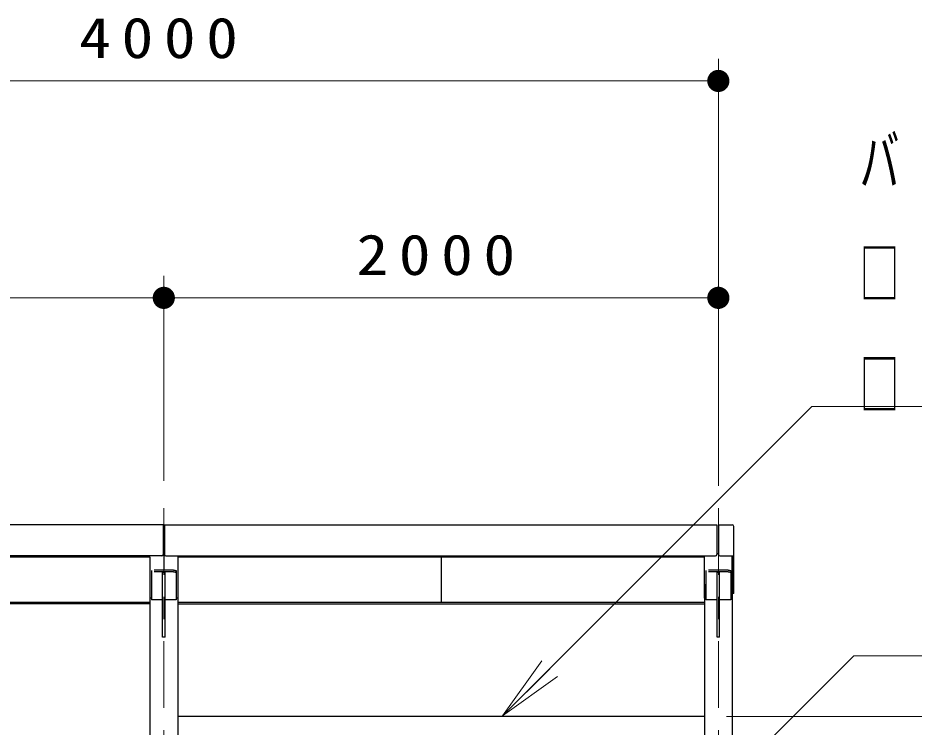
# Model space of a CAD drawing. Units: millimetres on the paper, scale 1:80. Extents: x -385 to 145, y 0 to 323.
# Drawn here: x -289.6 to -249.2, y 131.56 to 163.52 of the extents above; entities that cross this region are included whole.
import ezdxf

# ---------------------------------------------------------------- set-up
doc = ezdxf.new("R2010")
doc.units = ezdxf.units.MM
doc.linetypes.add('USER2', pattern=[6, 3, -1, 1, -1])
doc.layers.add('LY_1', color=7, linetype='Continuous', lineweight=25)
doc.styles.add('ＭＳ ゴシック', font='')
doc.styles.get('ＭＳ ゴシック').set_extended_font_data('MS Gothic')

# ---------------------------------------------------------------- blocks, each defined once
blk = doc.blocks.new('filled_dot')
at = {"color": 0, "linetype": 'Continuous', "lineweight": -2, "const_width": 1.25}
blk.add_lwpolyline([(-0.625, 0, 1), (0.625, 0, 1)], format="xyb", close=True, dxfattribs=at)

msp = doc.modelspace()

# ---------------------------------------------------------------- linework, layer by layer
at = {"layer": 'LY_1', "lineweight": 13}
for p, q in [((-258.02, 142.426), (-258.02, 161.68)), ((-308.02, 160.68), (-258.02, 160.68)), ((-283.02, 142.65), (-283.02, 151.904)), ((-258.02, 142.426), (-258.02, 151.904)), ((-308.02, 150.904), (-283.02, 150.904)), ((-308.02, 150.904), (-283.02, 150.904)), ((-283.02, 150.904), (-258.02, 150.904)), ((-267.745, 132.065), (-265.977, 134.54)), ((-267.745, 132.065), (-265.624, 134.186)), ((-265.27, 133.833), (-267.745, 132.065)), ((-257.645, 132.028), (-232.645, 132.028))]:
    msp.add_line(p, q, dxfattribs=at)
at = {"layer": 'LY_1', "color": 2, "linetype": 'USER2', "lineweight": 13}
for p, q in [((-283.02, 141.426), (-283.02, 99.637)), ((-258.02, 141.426), (-258.02, 99.637))]:
    msp.add_line(p, q, dxfattribs=at)
at = {"layer": 'LY_1', "color": 4}
for p, q in [((-283.051, 140.68), (-307.957, 140.68)), ((-283.051, 140.68), (-283.051, 139.341)), ((-283.02, 140.68), (-283.02, 138.625)), ((-282.989, 140.68), (-258.082, 140.68)), ((-282.989, 140.68), (-282.989, 139.341)), ((-258.082, 140.68), (-258.082, 139.341)), ((-258.02, 140.68), (-257.401, 140.68)), ((-258.02, 140.68), (-258.02, 139.341)), ((-257.326, 137.575), (-257.326, 140.605)), ((-283.114, 139.279), (-307.895, 139.279)), ((-283.645, 139.235), (-283.645, 137.996)), ((-282.926, 139.279), (-258.145, 139.279)), ((-282.395, 139.235), (-282.395, 137.996)), ((-258.645, 137.371), (-258.645, 139.279)), ((-258.02, 139.37), (-258.082, 139.37)), ((-257.957, 139.279), (-257.326, 139.279)), ((-257.395, 137.996), (-257.395, 139.279)), ((-257.366, 137.575), (-257.366, 139.279)), ((-283.645, 137.996), (-283.645, 103.903)), ((-282.395, 137.996), (-282.395, 103.903)), ((-258.645, 137.996), (-258.645, 103.903)), ((-257.395, 137.996), (-257.395, 103.903)), ((-257.326, 137.575), (-257.366, 137.575)), ((-258.645, 132.028), (-282.395, 132.028))]:
    msp.add_line(p, q, dxfattribs=at)
at = {"layer": 'LY_1', "color": 131}
for p, q in [((-307.395, 139.235), (-283.645, 139.235)), ((-282.395, 139.235), (-258.645, 139.235)), ((-270.52, 139.279), (-270.52, 137.182)), ((-307.395, 137.182), (-283.645, 137.182)), ((-283.645, 137.12), (-307.395, 137.12)), ((-282.395, 137.182), (-258.645, 137.182)), ((-282.395, 137.12), (-258.645, 137.12))]:
    msp.add_line(p, q, dxfattribs=at)
at = {"layer": 'LY_1'}
for p, q in [((-283.582, 138.613), (-283.582, 137.293)), ((-282.582, 138.625), (-283.457, 138.625)), ((-282.457, 138.613), (-282.457, 137.293)), ((-258.582, 138.613), (-258.582, 137.293)), ((-257.582, 138.625), (-258.457, 138.625)), ((-257.457, 138.613), (-257.457, 137.293)), ((-282.582, 138.551), (-283.457, 138.551)), ((-282.964, 138.526), (-283.076, 138.526)), ((-283.076, 135.609), (-283.076, 138.526)), ((-282.964, 135.609), (-282.964, 138.526)), ((-257.582, 138.551), (-258.457, 138.551)), ((-257.964, 138.526), (-258.076, 138.526)), ((-258.076, 135.609), (-258.076, 138.526)), ((-257.964, 135.609), (-257.964, 138.526)), ((-283.582, 137.368), (-283.645, 137.368)), ((-282.395, 137.368), (-282.457, 137.368)), ((-258.582, 137.368), (-258.645, 137.368)), ((-257.395, 137.368), (-257.457, 137.368)), ((-283.076, 137.293), (-283.582, 137.293)), ((-282.457, 137.293), (-282.964, 137.293)), ((-258.076, 137.293), (-258.582, 137.293)), ((-257.457, 137.293), (-257.964, 137.293)), ((-282.964, 135.609), (-283.076, 135.609)), ((-257.964, 135.609), (-258.076, 135.609))]:
    msp.add_line(p, q, dxfattribs=at)
at = {"layer": 'LY_1', "lineweight": 13}
for points in [[(-267.745, 132.065), (-253.8, 146.011), (-215.239, 146.011)], [(-263.141, 123.545), (-251.912, 134.774), (-206.465, 134.774)]]:
    msp.add_lwpolyline(points, dxfattribs=at)
at = {"layer": 'LY_1'}
for points in [[(-282.582, 138.625), (-282.563, 138.625), (-282.544, 138.625), (-282.526, 138.624), (-282.509, 138.623), (-282.494, 138.622), (-282.481, 138.62), (-282.471, 138.618), (-282.463, 138.617), (-282.459, 138.615), (-282.457, 138.613)], [(-257.582, 138.625), (-257.563, 138.625), (-257.544, 138.625), (-257.526, 138.624), (-257.509, 138.623), (-257.494, 138.622), (-257.481, 138.62), (-257.471, 138.618), (-257.463, 138.617), (-257.459, 138.615), (-257.457, 138.613)], [(-282.582, 138.551), (-282.563, 138.55), (-282.544, 138.55), (-282.526, 138.549), (-282.509, 138.548), (-282.494, 138.547), (-282.481, 138.546), (-282.471, 138.544), (-282.463, 138.542), (-282.459, 138.54), (-282.457, 138.538)], [(-257.582, 138.551), (-257.563, 138.55), (-257.544, 138.55), (-257.526, 138.549), (-257.509, 138.548), (-257.494, 138.547), (-257.481, 138.546), (-257.471, 138.544), (-257.463, 138.542), (-257.459, 138.54), (-257.457, 138.538)]]:
    msp.add_lwpolyline(points, dxfattribs=at)
at = {"layer": 'LY_1', "color": 4}
for centre, radius, start, end in [((-257.401, 140.605), 0.075, 0, 90), ((-283.114, 139.341), 0.0625, 270, 0), ((-282.926, 139.341), 0.0625, 180, 270), ((-258.145, 139.341), 0.0625, 270, 0), ((-257.957, 139.341), 0.0625, 180, 270)]:
    msp.add_arc(centre, radius, start, end, dxfattribs=at)

# ---------------------------------------------------------------- block references
at = {"layer": 'LY_1', "lineweight": 13, "xscale": 0.4, "yscale": 0.4, "rotation": 180}
for p in [(-258.02, 160.68), (-283.02, 150.904), (-283.02, 150.904), (-258.02, 150.904)]:
    msp.add_blockref('filled_dot', p, dxfattribs=at)
at = {"layer": 'LY_1', "lineweight": 13, "xscale": 0.4, "yscale": 0.4}
msp.add_blockref('filled_dot', (-283.02, 150.904), dxfattribs=at)

# ---------------------------------------------------------------- texts
at = {"layer": 'LY_1', "style": 'ＭＳ ゴシック'}
for s, insert, char_height, attachment_point in [('\\T1.33;\\W1.15;4000', (-283.02, 161.68), 1.833, 8), ('\\T1.64;\\W0.6;バックパネルフレーム：', (-251.655, 156.961), 2.199, 4), ('\\T1.33;\\W1.15;2000', (-270.52, 151.904), 1.833, 8), ('\\T1.64;\\W0.6;□－７５×７５×３．２', (-251.655, 151.961), 2.199, 4), ('\\T1.64;\\W0.6;□－１２５×７５×３．２', (-251.655, 146.961), 2.199, 4)]:
    msp.add_mtext(s, dxfattribs=dict(at, insert=insert, char_height=char_height, attachment_point=attachment_point))

doc.saveas('drawing.dxf')
